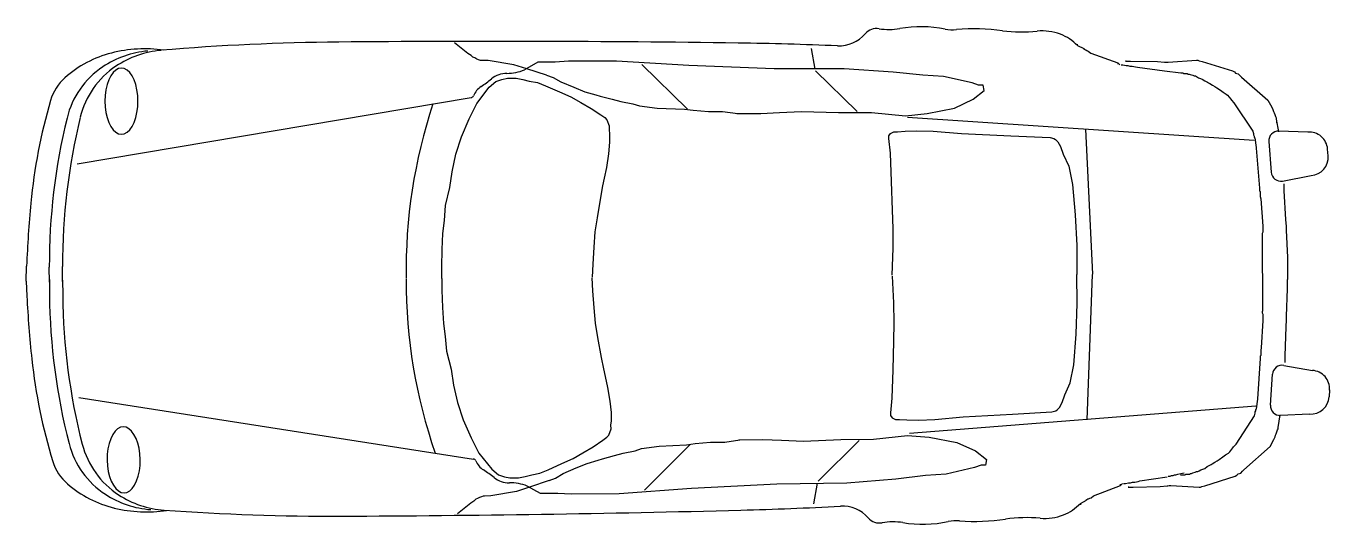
# Model space of a CAD drawing. Header units: millimetres. Extents: x -1956 to 1591, y -660 to 698.
import ezdxf

# ---------------------------------------------------------------- set-up
doc = ezdxf.new("R2010")
doc.units = ezdxf.units.MM
doc.header["$MEASUREMENT"] = 0

# ---------------------------------------------------------------- blocks, each defined once
blk = doc.blocks.new('SYMBOL_Car_7')
at = {"linetype": 'Continuous'}
for p, q in [((-753.7, 623.4, 20), (-789.8, 652.4, 20)), ((904.7, 645.2, 20), (904.7, 648.6, 20)), ((904.7, 645.2, 20), (921.8, 636.7, 20)), ((-745.2, 618.3, 20), (-753.7, 623.4, 20)), ((-743.4, 616.6, 20), (-745.2, 618.3, 20)), ((-740, 613.2, 20), (-743.4, 616.6, 20)), ((-734.8, 611.5, 20), (-740, 613.2, 20)), ((-729.7, 608.1, 20), (-734.8, 611.5, 20)), ((-724.5, 606.4, 20), (-729.7, 608.1, 20)), ((-719.4, 604.7, 20), (-724.5, 606.4, 20)), ((-716, 604.7, 20), (-719.4, 604.7, 20)), ((-698.8, 604.7, 20), (-716, 604.7, 20)), ((-628.5, 593, 20), (-698.8, 604.7, 20)), ((180, 637.3, 20), (190.5, 580.8, 20)), ((921.8, 636.7, 20), (921.8, 635, 20)), ((921.8, 635, 20), (923.6, 635, 20)), ((923.6, 635, 20), (925.3, 633.3, 20)), ((925.3, 633.3, 20), (927, 633.3, 20)), ((927, 633.3, 20), (930.4, 631.6, 20)), ((930.4, 631.6, 20), (933.9, 629.9, 20)), ((933.9, 629.9, 20), (940.7, 624.8, 20)), ((940.7, 624.8, 20), (1014.5, 597.7, 20)), ((1151.6, 599.9, 20), (1228.6, 605.3, 20)), ((1228.6, 605.3, 20), (1232.1, 605.3, 20)), ((1232.1, 605.3, 20), (1235.5, 603.6, 20)), ((1235.5, 603.6, 20), (1244.1, 602, 20)), ((-593.7, 581.7, 20), (-628.5, 593, 20)), ((-563.8, 599.9, 20), (-599.5, 579, 20)), ((-539.9, 564.1, 20), (-593.7, 581.7, 20)), ((-516.1, 599.9, 20), (-563.8, 599.9, 20)), ((-480.4, 602.8, 20), (-516.1, 599.9, 20)), ((-349.4, 602.8, 20), (-480.4, 602.8, 20)), ((-153, 590.9, 20), (-349.4, 602.8, 20)), ((-281, 593.9, 20), (-156, 471.9, 20)), ((79.2, 582, 20), (-153, 590.9, 20)), ((269.7, 582, 20), (79.2, 582, 20)), ((192.3, 576, 20), (305.4, 465.9, 20)), ((403.6, 573.1, 20), (269.7, 582, 20)), ((484, 564.1, 20), (403.6, 573.1, 20)), ((1014.5, 597.7, 20), (1014.5, 595.9, 20)), ((1014.5, 597.7, 20), (1019.7, 592.5, 20)), ((1014.5, 595.9, 20), (1014.5, 594.2, 20)), ((1017.9, 594.2, 20), (1019.7, 592.5, 20)), ((1023.1, 592.5, 20), (1024.8, 592.6, 20)), ((1024.8, 592.6, 20), (1028.2, 592.6, 20)), ((1028.2, 592.6, 20), (1036.8, 590.9, 20)), ((1035, 602.9, 20), (1041.9, 602.9, 20)), ((1036.8, 602.9, 20), (1035, 602.9, 20)), ((1036.8, 590.9, 20), (1041.9, 590.9, 20)), ((1041.9, 602.9, 20), (1048.8, 602.9, 20)), ((1041.9, 590.9, 20), (1047.1, 589.2, 20)), ((1047.1, 589.2, 20), (1053.9, 589.2, 20)), ((1048.8, 602.9, 20), (1122.4, 601.5, 20)), ((1053.9, 589.2, 20), (1062.5, 587.6, 20)), ((1062.5, 587.6, 20), (1067.7, 585.9, 20)), ((1067.7, 585.9, 20), (1141.4, 575.9, 20)), ((1122.4, 601.5, 20), (1141.3, 599.9, 20)), ((1141.3, 599.9, 20), (1143, 599.9, 20)), ((1141.4, 575.9, 20), (1185.9, 570.9, 20)), ((1143, 599.9, 20), (1146.4, 599.9, 20)), ((1146.4, 599.9, 20), (1151.6, 599.9, 20)), ((1185.9, 570.9, 20), (1187.7, 570.9, 20)), ((1187.7, 570.9, 20), (1191.1, 570.9, 20)), ((1191.1, 570.9, 20), (1192.8, 569.2, 20)), ((1192.8, 569.2, 20), (1196.2, 569.2, 20)), ((1196.2, 569.2, 20), (1203.1, 569.3, 20)), ((1203.1, 569.3, 20), (1204.8, 567.6, 20)), ((1244.1, 602, 20), (1326.4, 576.6, 20)), ((1326.4, 576.6, 20), (1331.6, 573.2, 20)), ((1331.6, 573.2, 20), (1335, 569.8, 20)), ((1335, 569.8, 20), (1341.9, 568.1, 20)), ((1341.9, 568.1, 20), (1347, 563, 20)), ((-729.7, 487.5, 20), (-695.5, 532.1, 20)), ((-695.5, 532.1, 20), (-677.6, 547, 20)), ((-677.6, 547, 20), (-661.2, 553, 20)), ((-661.2, 553, 20), (-646.4, 556, 20)), ((-646.4, 556, 20), (-622.5, 556, 20)), ((-622.5, 556, 20), (-604.7, 553, 20)), ((-604.7, 553, 20), (-586.8, 548.5, 20)), ((-586.8, 548.5, 20), (-564.5, 544.1, 20)), ((-564.5, 544.1, 20), (-542.2, 535.1, 20)), ((-542.2, 535.1, 20), (-505, 518.8, 20)), ((-539.9, 564.1, 20), (-522.1, 558.2, 20)), ((-522.1, 558.2, 20), (-501.3, 546.3, 20)), ((-501.3, 546.3, 20), (-465.5, 531.4, 20)), ((540.5, 561.2, 20), (484, 564.1, 20)), ((617.9, 543.3, 20), (540.5, 561.2, 20)), ((635.8, 537.4, 20), (617.9, 543.3, 20)), ((647.7, 537.4, 20), (635.8, 537.4, 20)), ((650.7, 522.5, 20), (647.7, 537.4, 20)), ((1204.8, 567.6, 20), (1208.2, 567.6, 20)), ((1208.2, 567.6, 20), (1211.7, 565.9, 20)), ((1211.7, 565.9, 20), (1218.5, 564.2, 20)), ((1218.5, 564.2, 20), (1222, 562.5, 20)), ((1222, 562.5, 20), (1225.4, 562.5, 20)), ((1225.4, 562.5, 20), (1228.8, 560.8, 20)), ((1228.8, 560.8, 20), (1234, 557.4, 20)), ((1234, 557.4, 20), (1239.1, 555.7, 20)), ((1239.1, 555.7, 20), (1244.3, 554, 20)), ((1244.3, 554, 20), (1251.1, 548.9, 20)), ((1251.1, 548.9, 20), (1258, 545.5, 20)), ((1258, 545.5, 20), (1261.4, 543.8, 20)), ((1261.4, 543.8, 20), (1264.9, 542.1, 20)), ((1264.9, 542.1, 20), (1271.7, 537, 20)), ((1271.7, 537, 20), (1278.6, 533.6, 20)), ((1278.6, 533.6, 20), (1283.8, 530.2, 20)), ((1347, 563, 20), (1350.5, 559.5, 20)), ((1350.5, 559.5, 20), (1422.7, 496.4, 20)), ((-1816.5, 322.9, 20), (-744.7, 503.5, 20)), ((-505, 518.8, 20), (-473.7, 505.4, 20)), ((-473.7, 505.4, 20), (-446.9, 490.5, 20)), ((-465.5, 531.4, 20), (-435.8, 519.5, 20)), ((-435.8, 519.5, 20), (-406, 510.6, 20)), ((-406, 510.6, 20), (-394.1, 507.6, 20)), ((-394.1, 507.6, 20), (-361.4, 498.7, 20)), ((-361.4, 498.7, 20), (-337.5, 492.7, 20)), ((570.3, 474.8, 20), (620.9, 498.7, 20)), ((620.9, 498.7, 20), (650.7, 522.5, 20)), ((1283.8, 530.2, 20), (1294.1, 523.3, 20)), ((1294.1, 523.3, 20), (1300.9, 518.2, 20)), ((1300.9, 518.2, 20), (1309.5, 513.1, 20)), ((1309.5, 513.1, 20), (1313, 509.7, 20)), ((1313, 509.7, 20), (1321.6, 499.5, 20)), ((1321.6, 499.5, 20), (1323.3, 496, 20)), ((-750.5, 445.8, 20), (-729.7, 487.5, 20)), ((-446.9, 490.5, 20), (-418.7, 474.1, 20)), ((-418.7, 474.1, 20), (-391.9, 456.2, 20)), ((-337.5, 492.7, 20), (-304.8, 486.8, 20)), ((-304.8, 486.8, 20), (-286.9, 480.8, 20)), ((-286.9, 480.8, 20), (-239.3, 474.8, 20)), ((-239.3, 474.8, 20), (-164.9, 471.9, 20)), ((-164.9, 471.9, 20), (-141.1, 468.9, 20)), ((-141.1, 468.9, 20), (-99.4, 465.9, 20)), ((-99.4, 465.9, 20), (-60.7, 465.9, 20)), ((-60.7, 465.9, 20), (-19.1, 460, 20)), ((43.5, 460, 20), (94.1, 462.9, 20)), ((94.1, 462.9, 20), (153.6, 465.9, 20)), ((153.6, 465.9, 20), (254.8, 462.9, 20)), ((254.8, 462.9, 20), (344.1, 462.9, 20)), ((344.1, 462.9, 20), (436.4, 454, 20)), ((495.9, 460, 20), (570.3, 474.8, 20)), ((1323.3, 496, 20), (1330.2, 489.2, 20)), ((1330.2, 489.2, 20), (1381.9, 412.3, 20)), ((1422.7, 496.4, 20), (1433, 477.6, 20)), ((1433, 477.6, 20), (1436.5, 470.8, 20)), ((1436.5, 470.8, 20), (1438.2, 465.7, 20)), ((1438.2, 465.7, 20), (1439.9, 462.2, 20)), ((1439.9, 462.2, 20), (1441.7, 457.1, 20)), ((-771.4, 396.7, 20), (-750.5, 445.8, 20)), ((-391.9, 456.2, 20), (-381.4, 448.8, 20)), ((-381.4, 448.8, 20), (-375.5, 442.8, 20)), ((-375.5, 442.8, 20), (-369.5, 426.5, 20)), ((-369.5, 426.5, 20), (-369.5, 416.1, 20)), ((-22, 460, 20), (43.5, 460, 20)), ((436.4, 454, 20), (495.9, 460, 20)), ((1385.4, 386.6, 20), (442.2, 449.3, 20)), ((1441.7, 457.1, 20), (1443.4, 452, 20)), ((1443.4, 452, 20), (1445.1, 448.5, 20)), ((1445.1, 448.5, 20), (1445.1, 445.1, 20)), ((1445.1, 445.1, 20), (1451.3, 410.4, 20)), ((1446.2, 435.8, 20), (1445.2, 435.8, 20)), ((-786.3, 349.1, 20), (-771.4, 396.7, 20)), ((-369.5, 416.1, 20), (-368.1, 404.2, 20)), ((-368.1, 404.2, 20), (-368.1, 381.8, 20)), ((391.3, 399.7, 20), (395.7, 405.6, 20)), ((391.3, 392.2, 20), (391.3, 399.7, 20)), ((395.7, 352.1, 20), (391.3, 392.2, 20)), ((395.7, 405.6, 20), (404.7, 410.1, 20)), ((404.7, 410.1, 20), (415.1, 410.1, 20)), ((415.1, 410.1, 20), (435.9, 411.6, 20)), ((435.9, 411.6, 20), (467.2, 413.1, 20)), ((467.2, 413.1, 20), (511.8, 411.6, 20)), ((511.8, 411.6, 20), (589.2, 405.6, 20)), ((589.2, 405.6, 20), (723.2, 399.7, 20)), ((723.2, 399.7, 20), (830.3, 395.2, 20)), ((830.3, 395.2, 20), (840.7, 392.2, 20)), ((840.7, 392.2, 20), (845.2, 389.3, 20)), ((926.1, 417.4, 20), (945.1, 22.3, 20)), ((1381.9, 412.3, 20), (1383.6, 405.5, 20)), ((1383.6, 405.5, 20), (1383.6, 402.1, 20)), ((1383.6, 402.1, 20), (1385.4, 398.6, 20)), ((1385.4, 398.6, 20), (1385.4, 395.2, 20)), ((1385.4, 395.2, 20), (1387.1, 393.5, 20)), ((1387.1, 393.5, 20), (1390.6, 367.8, 20)), ((1531.2, 409.6, 20), (1452.4, 412.2, 20)), ((-368.1, 381.8, 20), (-371, 350.6, 20)), ((845.2, 389.3, 20), (851.1, 383.3, 20)), ((851.1, 383.3, 20), (858.6, 369.9, 20)), ((858.6, 369.9, 20), (866, 349.1, 20)), ((1390.6, 367.8, 20), (1390.6, 366.1, 20)), ((1390.6, 366.1, 20), (1399.6, 256.5, 20)), ((1425.4, 384, 20), (1431.9, 300, 20)), ((1586.6, 344.9, 20), (1585.2, 363.4, 20)), ((-796.7, 301.5, 20), (-786.3, 349.1, 20)), ((-371, 350.6, 20), (-377, 313.4, 20)), ((398.7, 274.7, 20), (395.7, 352.1, 20)), ((866, 349.1, 20), (880.9, 316.3, 20)), ((-802.6, 258.3, 20), (-796.7, 301.5, 20)), ((-377, 313.4, 20), (-382.9, 283.6, 20)), ((880.9, 316.3, 20), (891.3, 267.2, 20)), ((1462.9, 276.2, 20), (1540.4, 290.9, 20)), ((-814.5, 209.2, 20), (-802.6, 258.3, 20)), ((-387.4, 262.8, 20), (-393.4, 231.5, 20)), ((-382.9, 283.6, 20), (-387.4, 262.8, 20)), ((401.7, 197.3, 20), (398.7, 274.7, 20)), ((891.3, 267.2, 20), (898.8, 183.9, 20)), ((1399.6, 256.5, 20), (1399.6, 254.8, 20)), ((1399.6, 254.8, 20), (1399.6, 253.1, 20)), ((1399.6, 253.1, 20), (1399.6, 249.6, 20)), ((1399.6, 249.6, 20), (1401.4, 247.9, 20)), ((1466.4, 268.7, 20), (1466.4, 267, 20)), ((1466.4, 267, 20), (1466.4, 265.3, 20)), ((1466.4, 265.3, 20), (1466.4, 261.9, 20)), ((1466.4, 261.9, 20), (1466.4, 256.7, 20)), ((1466.4, 256.7, 20), (1466.5, 249.9, 20)), ((1466.5, 249.9, 20), (1470.2, 171.1, 20)), ((-393.4, 231.5, 20), (-402.3, 176.4, 20)), ((1401.4, 247.9, 20), (1401.4, 242.8, 20)), ((1401.4, 242.8, 20), (1401.4, 234.2, 20)), ((1401.4, 234.2, 20), (1403.1, 227.4, 20)), ((1403.1, 227.4, 20), (1408.6, 153.7, 20)), ((-817.5, 169, 20), (-814.5, 209.2, 20)), ((403.2, 146.7, 20), (401.7, 197.3, 20)), ((898.8, 183.9, 20), (903.2, 100.5, 20)), ((-822, 133.3, 20), (-817.5, 169, 20)), ((-402.3, 176.4, 20), (-408.2, 137.8, 20)), ((403.2, 93.1, 20), (403.2, 146.7, 20)), ((1408.6, 153.7, 20), (1408.6, 148.6, 20)), ((1408.6, 148.6, 20), (1408.6, 145.1, 20)), ((1408.6, 145.1, 20), (1408.6, 141.7, 20)), ((1470.2, 171.1, 20), (1472, 152.2, 20)), ((1472, 152.2, 20), (1472, 147.1, 20)), ((1472, 147.1, 20), (1472, 142, 20)), ((1472, 142, 20), (1475.7, 68.3, 20)), ((-823.5, 90.1, 20), (-822, 133.3, 20)), ((-408.2, 137.8, 20), (-411.2, 96.1, 20)), ((1408.6, 136.6, 20), (1406.9, 133.1, 20)), ((1406.9, 133.1, 20), (1407, 128, 20)), ((1407, 128, 20), (1408.3, -78.2, 20)), ((1408.6, 141.7, 20), (1408.6, 136.6, 20)), ((-825, 42.5, 20), (-823.5, 90.1, 20)), ((-411.2, 96.1, 20), (-414.2, 49.9, 20)), ((400.2, 20.2, 20), (403.2, 93.1, 20)), ((903.2, 100.5, 20), (903.2, 21.7, 20)), ((-1955.8, 3.7, 20), (-1954.3, 44.8, 20)), ((-1892.4, 0.5, 20), (-1892.6, 41.6, 20)), ((-1856.4, 2.3, 20), (-1856.6, 43.4, 20)), ((-825, 11.2, 20), (-825, 42.5, 20)), ((-414.2, 49.9, 20), (-415.7, 14.2, 20)), ((1475.7, 68.3, 20), (1475.8, 47.7, 20)), ((1475.8, 47.7, 20), (1475.8, 44.3, 20)), ((1475.8, 44.3, 20), (1475.8, 42.6, 20)), ((1475.8, 42.6, 20), (1476, 8, 20)), ((-1955.8, 3.9, 20), (-1953.7, -37.2, 20)), ((-1892.4, 7.9, 20), (-1892.1, -33.2, 20)), ((-1856.5, 6.5, 20), (-1856.1, -34.6, 20)), ((-825, 10.5, 20), (-824.6, -20.8, 20)), ((-413.7, -23, 20), (-415.7, 12.7, 20)), ((400.2, 16.9, 20), (404.1, -55.9, 20)), ((904.2, -57.1, 20), (903.2, 21.8, 20)), ((931.1, -373.7, 20), (945.1, 21.7, 20)), ((1476.1, 6.3, 20), (1476, 8, 20)), ((1476.1, 2.9, 20), (1476.1, 6.3, 20)), ((1476.3, -17.7, 20), (1476.1, 2.9, 20)), ((-824.6, -20.8, 20), (-822.5, -68.4, 20)), ((-410.2, -69.1, 20), (-413.7, -23, 20)), ((1473.5, -91.4, 20), (1476.3, -17.7, 20)), ((-822.5, -68.4, 20), (-820.4, -111.5, 20)), ((-406.7, -110.8, 20), (-410.2, -69.1, 20)), ((404.1, -55.9, 20), (404.8, -109.5, 20)), ((900.8, -140.5, 20), (904.2, -57.1, 20)), ((1405.7, -177.6, 20), (1410.2, -103.9, 20)), ((1408.3, -83.4, 20), (1408.3, -78.2, 20)), ((1410, -86.8, 20), (1408.3, -83.4, 20)), ((1410.1, -91.9, 20), (1410, -86.8, 20)), ((1410.1, -95.4, 20), (1410.1, -91.9, 20)), ((1410.1, -98.8, 20), (1410.1, -95.4, 20)), ((1410.2, -103.9, 20), (1410.1, -98.8, 20)), ((1472, -120.5, 20), (1473.6, -101.7, 20)), ((1473.5, -96.5, 20), (1473.5, -91.4, 20)), ((1473.6, -101.7, 20), (1473.5, -96.5, 20)), ((-820.4, -111.5, 20), (-815.5, -147.2, 20)), ((-400.2, -149.4, 20), (-406.7, -110.8, 20)), ((404.8, -109.5, 20), (403.9, -160.1, 20)), ((894.4, -223.9, 20), (900.8, -140.5, 20)), ((1469.3, -199.4, 20), (1472, -120.5, 20)), ((-815.5, -147.2, 20), (-812, -187.3, 20)), ((-390.6, -204.3, 20), (-400.2, -149.4, 20)), ((403.9, -160.1, 20), (401.9, -237.5, 20)), ((-812, -187.3, 20), (-799.5, -236.3, 20)), ((-384.3, -235.5, 20), (-390.6, -204.3, 20)), ((1394.9, -316.5, 20), (1402.5, -206.8, 20)), ((1402.5, -199.9, 20), (1404.2, -198.2, 20)), ((1402.5, -203.4, 20), (1402.5, -199.9, 20)), ((1402.5, -205.1, 20), (1402.5, -203.4, 20)), ((1402.5, -206.8, 20), (1402.5, -205.1, 20)), ((1404, -184.5, 20), (1405.7, -177.6, 20)), ((1404.1, -193.1, 20), (1404, -184.5, 20)), ((1404.2, -198.2, 20), (1404.1, -193.1, 20)), ((1469.3, -206.2, 20), (1469.3, -199.4, 20)), ((1469.4, -211.3, 20), (1469.3, -206.2, 20)), ((1469.4, -214.8, 20), (1469.4, -211.3, 20)), ((-799.5, -236.3, 20), (-793, -279.3, 20)), ((-379.5, -256.3, 20), (-384.3, -235.5, 20)), ((401.9, -237.5, 20), (399.9, -315, 20)), ((884.6, -273.2, 20), (894.4, -223.9, 20)), ((1466.1, -225.7, 20), (1543.7, -239.4, 20)), ((1469.4, -216.5, 20), (1469.4, -214.8, 20)), ((1469.4, -218.2, 20), (1469.4, -216.5, 20)), ((-793, -279.3, 20), (-782, -326.8, 20)), ((-373.2, -286, 20), (-379.5, -256.3, 20)), ((870.1, -306.1, 20), (884.6, -273.2, 20)), ((1429.9, -333.9, 20), (1435.3, -249.9, 20)), ((-1812.6, -313.6, 20), (-738.5, -480.7, 20)), ((-366.8, -323.1, 20), (-373.2, -286, 20)), ((399.9, -315, 20), (396, -355.2, 20)), ((863, -327, 20), (870.1, -306.1, 20)), ((1391.7, -344, 20), (1394.9, -318.2, 20)), ((1394.9, -318.2, 20), (1394.9, -316.5, 20)), ((1590.6, -292.8, 20), (1589.4, -311.3, 20)), ((-782, -326.8, 20), (-766.5, -374.3, 20)), ((-363.4, -354.3, 20), (-366.8, -323.1, 20)), ((-363.2, -376.6, 20), (-363.4, -354.3, 20)), ((1389.9, -337.1, 20), (447.6, -411.6, 20)), ((727.9, -358.5, 20), (835, -352.7, 20)), ((835, -352.7, 20), (845.4, -349.6, 20)), ((845.4, -349.6, 20), (849.8, -346.5, 20)), ((849.8, -346.5, 20), (855.7, -340.5, 20)), ((855.7, -340.5, 20), (863, -327, 20)), ((1388.4, -352.6, 20), (1390, -349.1, 20)), ((1388.4, -356, 20), (1388.4, -352.6, 20)), ((1390, -345.7, 20), (1391.7, -344, 20)), ((1390, -349.1, 20), (1390, -345.7, 20)), ((-766.5, -374.3, 20), (-745.1, -423.1, 20)), ((-364.5, -388.6, 20), (-363.2, -376.6, 20)), ((-364.4, -399, 20), (-364.5, -388.6, 20)), ((396, -355.2, 20), (396.1, -362.6, 20)), ((396.1, -362.6, 20), (400.6, -368.5, 20)), ((400.6, -368.5, 20), (409.6, -372.9, 20)), ((409.6, -372.9, 20), (420, -372.8, 20)), ((420, -372.8, 20), (440.8, -374, 20)), ((440.8, -374, 20), (472.1, -375.1, 20)), ((472.1, -375.1, 20), (516.7, -373, 20)), ((516.7, -373, 20), (594.1, -366.1, 20)), ((594.1, -366.1, 20), (727.9, -358.5, 20)), ((1336, -440.4, 20), (1386.7, -362.8, 20)), ((1386.7, -362.8, 20), (1388.4, -356, 20)), ((1451.3, -385.6, 20), (1450.3, -385.6, 20)), ((1450.4, -394.8, 20), (1456.1, -360, 20)), ((1536, -358.2, 20), (1457.3, -361.9, 20)), ((-745.1, -423.1, 20), (-723.7, -464.5, 20)), ((-386.3, -429, 20), (-376, -421.5, 20)), ((-376, -421.5, 20), (-370.1, -415.4, 20)), ((-370.1, -415.4, 20), (-364.4, -399, 20)), ((349.7, -426.5, 20), (441.8, -416.4, 20)), ((441.8, -416.4, 20), (501.4, -421.6, 20)), ((501.4, -421.6, 20), (576, -435.5, 20)), ((1438.7, -427.5, 20), (1442.1, -420.6, 20)), ((1442.1, -420.6, 20), (1443.7, -415.5, 20)), ((1443.7, -415.5, 20), (1445.4, -412, 20)), ((1445.4, -412, 20), (1447.1, -406.9, 20)), ((1447.1, -406.9, 20), (1448.8, -401.7, 20)), ((1448.8, -401.7, 20), (1450.4, -398.3, 20)), ((1450.4, -398.3, 20), (1450.4, -394.8, 20)), ((-440.9, -463.9, 20), (-412.9, -447.2, 20)), ((-412.9, -447.2, 20), (-386.3, -429, 20)), ((-331.5, -464.8, 20), (-298.9, -458.4, 20)), ((-298.9, -458.4, 20), (-281.1, -452.3, 20)), ((-281.1, -452.3, 20), (-233.5, -445.7, 20)), ((-273.7, -565.3, 20), (-150.2, -441.7, 20)), ((-233.5, -445.7, 20), (-159.2, -441.8, 20)), ((-159.2, -441.8, 20), (-135.4, -438.5, 20)), ((-135.4, -438.5, 20), (-93.8, -435, 20)), ((-93.8, -435, 20), (-55.1, -434.5, 20)), ((-55.1, -434.5, 20), (-13.5, -428.1, 20)), ((-16.5, -428.1, 20), (49, -427.3, 20)), ((49, -427.3, 20), (99.7, -429.6, 20)), ((99.7, -429.6, 20), (159.2, -431.9, 20)), ((159.2, -431.9, 20), (260.4, -427.6, 20)), ((199.3, -541.5, 20), (311, -429.9, 20)), ((260.4, -427.6, 20), (349.7, -426.5, 20)), ((576, -435.5, 20), (626.9, -458.7, 20)), ((626.9, -458.7, 20), (657, -482.2, 20)), ((1315.7, -464.6, 20), (1319.1, -461.1, 20)), ((1319.1, -461.1, 20), (1327.5, -450.7, 20)), ((1327.5, -450.7, 20), (1329.2, -447.3, 20)), ((1329.2, -447.3, 20), (1336, -440.4, 20)), ((1357.2, -510.5, 20), (1428.6, -446.4, 20)), ((1428.6, -446.4, 20), (1438.7, -427.5, 20)), ((-723.7, -464.5, 20), (-688.9, -508.7, 20)), ((-535.6, -509.8, 20), (-498.6, -492.9, 20)), ((-498.6, -492.9, 20), (-467.5, -479.2, 20)), ((-467.5, -479.2, 20), (-440.9, -463.9, 20)), ((-459, -505.1, 20), (-429.4, -492.8, 20)), ((-429.4, -492.8, 20), (-399.8, -483.5, 20)), ((-399.8, -483.5, 20), (-387.9, -480.4, 20)), ((-387.9, -480.4, 20), (-355.3, -471.1, 20)), ((-355.3, -471.1, 20), (-331.5, -464.8, 20)), ((657, -482.2, 20), (654.2, -497.1, 20)), ((1264.6, -497.5, 20), (1268, -495.8, 20)), ((1268, -495.8, 20), (1271.4, -494.1, 20)), ((1271.4, -494.1, 20), (1278.2, -488.9, 20)), ((1278.2, -488.9, 20), (1285, -485.4, 20)), ((1285, -485.4, 20), (1290.1, -481.9, 20)), ((1290.1, -481.9, 20), (1300.3, -475, 20)), ((1300.3, -475, 20), (1307.1, -469.8, 20)), ((1307.1, -469.8, 20), (1315.7, -464.6, 20)), ((-688.9, -508.7, 20), (-670.9, -523.4, 20)), ((-670.9, -523.4, 20), (-654.5, -529.1, 20)), ((-654.5, -529.1, 20), (-639.5, -531.9, 20)), ((-639.5, -531.9, 20), (-615.7, -531.6, 20)), ((-615.7, -531.6, 20), (-597.9, -528.4, 20)), ((-597.9, -528.4, 20), (-580.1, -523.7, 20)), ((-580.1, -523.7, 20), (-557.8, -519, 20)), ((-557.8, -519, 20), (-535.6, -509.8, 20)), ((-515.2, -532.6, 20), (-494.6, -520.4, 20)), ((-494.6, -520.4, 20), (-459, -505.1, 20)), ((490.8, -525.9, 20), (410.6, -535.9, 20)), ((547.3, -522.2, 20), (490.8, -525.9, 20)), ((624.5, -503.4, 20), (547.3, -522.2, 20)), ((642.3, -497.2, 20), (624.5, -503.4, 20)), ((654.2, -497.1, 20), (642.3, -497.2, 20)), ((1074.7, -540.3, 20), (1148.3, -529.4, 20)), ((1151.7, -527.7, 20), (1156.9, -527.6, 20)), ((1156.9, -527.6, 20), (1160.3, -525.9, 20)), ((1160.3, -525.9, 20), (1165.4, -525.8, 20)), ((1165.4, -525.8, 20), (1168.8, -524.1, 20)), ((1168.8, -524.1, 20), (1172.3, -524.1, 20)), ((1172.3, -524.1, 20), (1177.4, -522.3, 20)), ((1177.4, -522.3, 20), (1185.9, -520.5, 20)), ((1185.1, -523.9, 20), (1189.4, -523.9, 20)), ((1185.9, -520.5, 20), (1194.5, -518.7, 20)), ((1189.4, -523.9, 20), (1191.1, -523.9, 20)), ((1191.1, -523.9, 20), (1192.8, -523.9, 20)), ((1192.8, -523.9, 20), (1194.5, -523.9, 20)), ((1194.5, -523.9, 20), (1198, -523.8, 20)), ((1198, -523.8, 20), (1199.7, -522.1, 20)), ((1199.7, -522.1, 20), (1203.1, -522.1, 20)), ((1203.1, -522.1, 20), (1209.9, -522, 20)), ((1209.9, -522, 20), (1211.6, -520.3, 20)), ((1211.6, -520.3, 20), (1215.1, -520.3, 20)), ((1215.1, -520.3, 20), (1218.5, -518.5, 20)), ((1218.5, -518.5, 20), (1225.3, -516.7, 20)), ((1225.3, -516.7, 20), (1228.7, -515, 20)), ((1228.7, -515, 20), (1232.1, -515, 20)), ((1232.1, -515, 20), (1235.6, -513.2, 20)), ((1235.6, -513.2, 20), (1240.7, -509.8, 20)), ((1240.7, -509.8, 20), (1245.8, -508, 20)), ((1245.8, -508, 20), (1250.9, -506.2, 20)), ((1250.9, -506.2, 20), (1257.7, -501, 20)), ((1251.3, -554.2, 20), (1333.3, -527.8, 20)), ((1257.7, -501, 20), (1264.6, -497.5, 20)), ((1333.3, -527.8, 20), (1338.5, -524.3, 20)), ((1338.5, -524.3, 20), (1341.9, -520.9, 20)), ((1341.9, -520.9, 20), (1348.7, -519.1, 20)), ((1348.7, -519.1, 20), (1353.8, -513.9, 20)), ((1353.8, -513.9, 20), (1357.2, -510.5, 20)), ((-586.5, -557, 20), (-621.3, -568.8, 20)), ((-556.4, -574.8, 20), (-592.4, -554.4, 20)), ((-533, -538.8, 20), (-586.5, -557, 20)), ((-533, -538.8, 20), (-515.2, -532.6, 20)), ((-145.8, -560.7, 20), (-342.1, -575.1, 20)), ((86.3, -548.9, 20), (-145.8, -560.7, 20)), ((276.8, -546.5, 20), (86.3, -548.9, 20)), ((187.8, -602.9, 20), (197.5, -546.2, 20)), ((410.6, -535.9, 20), (276.8, -546.5, 20)), ((948.3, -580.8, 20), (1021.7, -552.8, 20)), ((1021.7, -552.8, 20), (1026.8, -547.6, 20)), ((1021.7, -551.1, 20), (1021.7, -549.3, 20)), ((1021.7, -552.8, 20), (1021.7, -551.1, 20)), ((1025.1, -549.3, 20), (1026.8, -547.6, 20)), ((1030.3, -547.6, 20), (1032, -547.5, 20)), ((1032, -547.5, 20), (1035.4, -547.5, 20)), ((1035.4, -547.5, 20), (1043.9, -545.7, 20)), ((1042.3, -557.7, 20), (1049.2, -557.7, 20)), ((1044, -557.7, 20), (1042.3, -557.7, 20)), ((1043.9, -545.7, 20), (1049.1, -545.7, 20)), ((1049.1, -545.7, 20), (1054.2, -543.9, 20)), ((1049.2, -557.7, 20), (1056, -557.6, 20)), ((1054.2, -543.9, 20), (1061.1, -543.9, 20)), ((1056, -557.6, 20), (1129.7, -555.3, 20)), ((1061.1, -543.9, 20), (1069.6, -542.1, 20)), ((1069.6, -542.1, 20), (1074.7, -540.3, 20)), ((1129.7, -555.3, 20), (1148.5, -553.4, 20)), ((1148.5, -553.4, 20), (1150.2, -553.4, 20)), ((1150.2, -553.4, 20), (1153.7, -553.3, 20)), ((1153.7, -553.3, 20), (1158.8, -553.3, 20)), ((1158.8, -553.3, 20), (1235.9, -557.8, 20)), ((1235.9, -557.8, 20), (1239.4, -557.7, 20)), ((1239.4, -557.7, 20), (1242.8, -556, 20)), ((1242.8, -556, 20), (1251.3, -554.2, 20)), ((-746.1, -600.7, 20), (-781.8, -630.1, 20)), ((-737.5, -595.5, 20), (-746.1, -600.7, 20)), ((-735.8, -593.8, 20), (-737.5, -595.5, 20)), ((-732.4, -590.3, 20), (-735.8, -593.8, 20)), ((-727.3, -588.5, 20), (-732.4, -590.3, 20)), ((-722.2, -585.1, 20), (-727.3, -588.5, 20)), ((-717.1, -583.3, 20), (-722.2, -585.1, 20)), ((-712, -581.6, 20), (-717.1, -583.3, 20)), ((-708.5, -581.5, 20), (-712, -581.6, 20)), ((-691.4, -581.4, 20), (-708.5, -581.5, 20)), ((-621.3, -568.8, 20), (-691.4, -581.4, 20)), ((-508.8, -574.2, 20), (-556.4, -574.8, 20)), ((-473, -576.7, 20), (-508.8, -574.2, 20)), ((-342.1, -575.1, 20), (-473, -576.7, 20)), ((912.5, -601.7, 20), (929.6, -593, 20)), ((912.5, -601.7, 20), (912.5, -605.1, 20)), ((929.5, -591.3, 20), (931.3, -591.3, 20)), ((929.6, -593, 20), (929.5, -591.3, 20)), ((931.3, -591.3, 20), (933, -589.5, 20)), ((933, -589.5, 20), (934.7, -589.5, 20)), ((934.7, -589.5, 20), (938.1, -587.8, 20)), ((938.1, -587.8, 20), (941.5, -586, 20)), ((941.5, -586, 20), (948.3, -580.8, 20))]:
    blk.add_line(p, q, dxfattribs=at)
for points in [[(-1651.4, 493.8), (-1652, 509.5), (-1654.1, 524.6), (-1657.4, 538.9), (-1661.9, 551.7), (-1667.5, 562.9), (-1673.9, 571.9), (-1681, 578.5), (-1688.6, 582.6), (-1696.4, 583.9), (-1704.2, 582.6), (-1711.8, 578.5), (-1718.9, 571.9), (-1725.4, 562.9), (-1730.9, 551.7), (-1735.4, 538.9), (-1738.8, 524.6), (-1740.8, 509.5), (-1741.5, 493.8), (-1740.8, 478.2), (-1738.8, 463), (-1735.4, 448.8), (-1730.9, 435.9), (-1725.4, 424.8), (-1718.9, 415.8), (-1711.8, 409.1), (-1704.2, 405.1), (-1696.4, 403.7), (-1688.6, 405.1), (-1681, 409.1), (-1673.9, 415.8), (-1667.5, 424.8), (-1661.9, 435.9), (-1657.4, 448.8), (-1654.1, 463), (-1652, 478.2), (-1651.4, 493.8)], [(-1645.2, -482.4), (-1646.1, -466.8), (-1648.3, -451.6), (-1651.8, -437.4), (-1656.5, -424.6), (-1662.2, -413.6), (-1668.7, -404.6), (-1675.9, -398.1), (-1683.6, -394.1), (-1691.4, -392.9), (-1699.2, -394.3), (-1706.8, -398.5), (-1713.8, -405.2), (-1720.1, -414.3), (-1725.5, -425.5), (-1729.9, -438.4), (-1733, -452.7), (-1734.9, -467.9), (-1735.3, -483.5), (-1734.5, -499.2), (-1732.2, -514.3), (-1728.7, -528.5), (-1724.1, -541.3), (-1718.4, -552.4), (-1711.8, -561.3), (-1704.6, -567.8), (-1697, -571.8), (-1689.2, -573.1), (-1681.4, -571.6), (-1673.8, -567.5), (-1666.8, -560.7), (-1660.5, -551.6), (-1655, -540.5), (-1650.7, -527.5), (-1647.6, -513.3), (-1645.7, -498.1), (-1645.2, -482.4)]]:
    blk.add_lwpolyline(points, close=True, dxfattribs=at)
for centre, radius, start, end in [((255.9, 738, 20), 93.7, 267.5801, 319.5734), ((358.3, 650.7, 20), 40.9, 80.8353, 139.5734), ((392.4, 862.2, 20), 173.3, 260.8352, 279.6072), ((479.6, 347.3, 20), 349, 79.2437, 99.6072), ((565.9, 801.9, 20), 113.8, 259.2437, 274.8396), ((624.5, 110.2, 20), 580.4, 82.4641, 94.8396), ((753.5, 1085, 20), 403, 262.4641, 275.8951), ((809.1, 546.6, 20), 138.3, 69.1552, 95.8951), ((813, 557, 20), 127.2, 43.9068, 69.1553), ((-1051.5, -5714.1, 20), 6368.9, 90.4821, 94.83362), ((-684.4, -49346.1, 20), 50002.5, 89.23738, 90.48211), ((-143.5, -8711.2, 20), 9363.9, 87.58013, 89.23738), ((-1648.2, 330.7, 20), 303.6, 104.3585, 131.6647), ((-1602.2, 371.1, 20), 260.1, 94.8336, 123.9051), ((-1632.2, 268, 20), 368.3, 82.0463, 104.3585), ((-1566.2, 372.9, 20), 260.1, 94.8336, 123.9051), ((-1616.3, 392.1, 20), 234.8, 123.9051, 166.2689), ((-1580.4, 394, 20), 234.8, 123.9051, 166.2689), ((-647.9, 503.7, 20), 65.7, 89.9618, 129.3457), ((-647.8, 694.7, 20), 125.3, 269.9618, 292.658), ((-1761.7, 458.2, 20), 132.9, 131.6647, 163.6297), ((-687.1, 487.1, 20), 55.7, 123.4231, 157.6318), ((-905, 817.4, 20), 339.9, 303.4232, 309.3458), ((-746, 511.4, 20), 8, 279.565, 337.6322), ((-460.7, 76, 20), 1488.8, 163.6297, 174.5989), ((505.6, 35, 20), 1427.5, 161.5815, 180.9532), ((-208.5, 48.1, 20), 1684.1, 166.2689, 180.2212), ((-172.5, 49.9, 20), 1684.1, 166.2689, 180.2212), ((1451.5, 386, 20), 26.3, 88.097, 184.4166), ((1535.1, 359.5, 20), 50.2, 4.4166, 94.4166), ((1536.5, 341, 20), 50.2, 274.4166, 4.4166), ((1458, 302, 20), 26.3, 184.4166, 280.7363), ((1084.6, -70.1, 20), 3041, 174.5988, 177.8352), ((505.8, 3.5, 20), 1427.5, 179.766, 199.1378), ((-208.1, -18.6, 20), 1684.1, 180.4981, 194.4503), ((-172.1, -20, 20), 1684.1, 180.4981, 194.4503), ((1083.4, 115.8, 20), 3041, 182.884, 186.1204), ((-459.9, -49.7, 20), 1488.8, 186.1204, 197.0895), ((1461.5, -251.6, 20), 26.3, 79.983, 176.3025), ((1540.5, -289.6, 20), 50.2, 356.3026, 86.3026), ((1539.3, -308.1, 20), 50.2, 266.3026, 356.3026), ((1456.1, -335.6, 20), 26.3, 176.3025, 272.6223), ((-1611.5, -380.3, 20), 234.8, 194.4503, 236.8141), ((-1575.5, -381.7, 20), 234.8, 194.4503, 236.8141), ((-1756, -448.2, 20), 132.9, 197.0895, 229.0546), ((-739.8, -488.6, 20), 8, 23.0863, 81.1557), ((-681.1, -463.6, 20), 55.7, 203.0875, 237.2964), ((-894.9, -796.6, 20), 339.9, 51.3734, 57.296), ((-641.7, -479.7, 20), 65.7, 231.3737, 270.7575), ((-1644.1, -319.2, 20), 303.6, 229.0546, 256.3607), ((-639.2, -670.7, 20), 125.3, 68.0611, 90.7573), ((-1597.6, -359.1, 20), 260.1, 236.814, 265.8856), ((-1561.6, -360.5, 20), 260.1, 236.8141, 265.8856), ((819.8, -514.6, 20), 127.2, 291.5639, 316.8124), ((-1628.9, -256.4, 20), 368.3, 256.3607, 278.6732), ((-1123.3, 5732.5, 20), 6368.9, 265.88559, 270.23714), ((-1303.9, 49365.8, 20), 50002.5, 270.23714, 271.48187), ((-253, 8740.8, 20), 9363.9, 271.48184, 273.13909), ((264.9, -702.6, 20), 93.7, 41.1457, 93.1392), ((815.7, -504.3, 20), 138.3, 264.8242, 291.5639), ((366.2, -614.1, 20), 40.9, 221.146, 279.8838), ((403, -825.1, 20), 173.3, 81.112, 99.884), ((483.7, -309.1, 20), 349, 261.1121, 281.4755), ((575.8, -762.6, 20), 113.8, 85.8797, 101.4756), ((625.6, -70.2, 20), 580.4, 265.8796, 278.2551), ((766.8, -1043.4, 20), 403, 84.8241, 98.2551)]:
    blk.add_arc(centre, radius, start, end, dxfattribs=at)

msp = doc.modelspace()

# ---------------------------------------------------------------- block references
msp.add_blockref('SYMBOL_Car_7', (0, 0))

doc.saveas('drawing.dxf')
